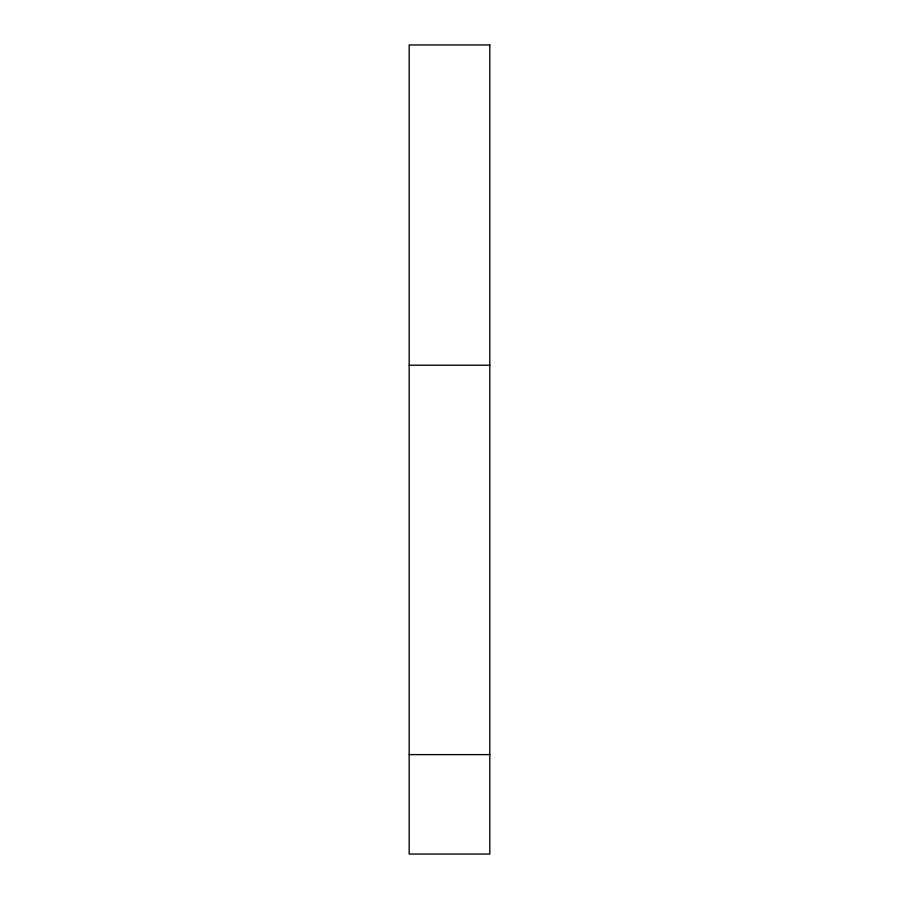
<?xml version="1.0" encoding="UTF-8"?>
<svg xmlns="http://www.w3.org/2000/svg" width="899" height="899" viewBox="0 0 899 899"><rect width="100%" height="100%" fill="white"/><g stroke="black" fill="none" stroke-linecap="round" stroke-linejoin="round"><path stroke-width="1.35" d="M409.18 365.219L489.82 365.219M409.18 754.609L489.82 754.609M489.82 44.95L409.18 44.95L409.18 854.05L489.82 854.05L489.82 44.95"/></g></svg>
